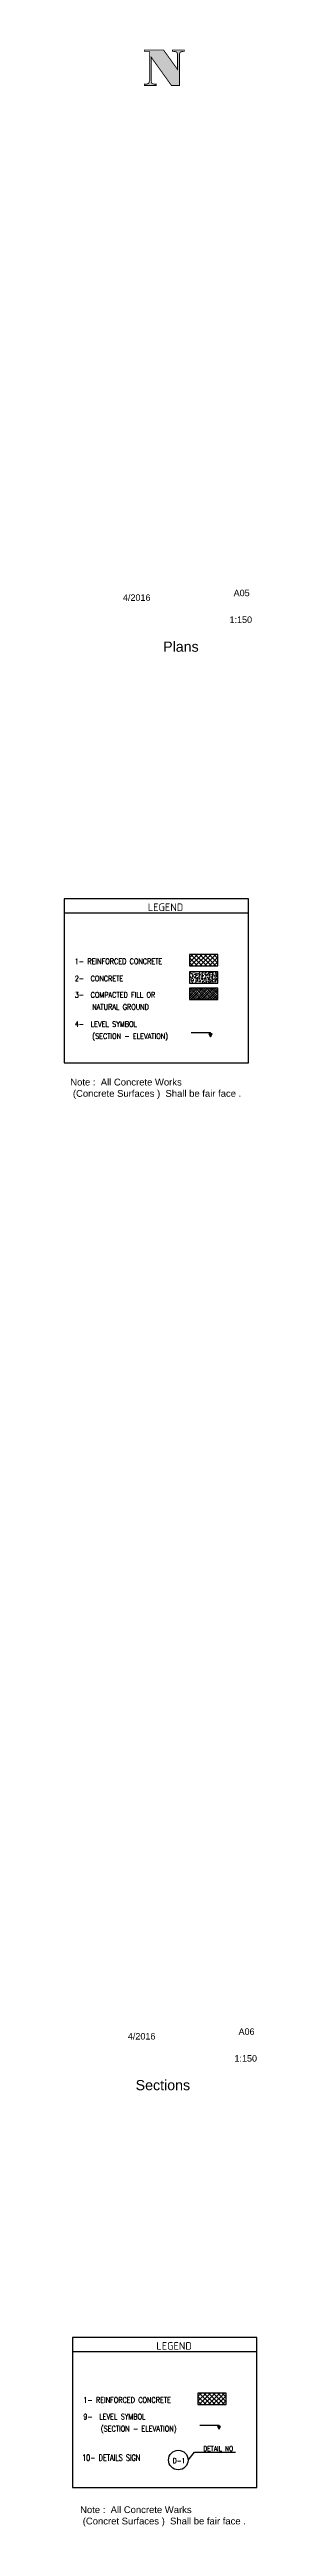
# Model space of a CAD drawing. Extents: x 151242 to 151523, y 158752 to 159354.
# Drawn here: x 151400.8 to 151406.5, y 158972.9 to 159045.7 of the extents above; entities that cross this region are included whole.
import ezdxf

# ---------------------------------------------------------------- set-up
doc = ezdxf.new("R2010")
doc.units = 0
doc.header["$LTSCALE"] = 3
doc.header["$MEASUREMENT"] = 0
doc.linetypes.add('DASHED2', pattern=[0.375, 0.25, -0.125])
for name, color, linetype in [('ceco.net 1', 7, 'CONTINUOUS'), ('DIM', 144, 'CONTINUOUS'), ('G-Border', 4, 'CONTINUOUS'), ('G-Text Sub', 3, 'CONTINUOUS'), ('Hatch Concret', 8, 'CONTINUOUS'), ('MHATCH', 8, 'CONTINUOUS'), ('POLI', 3, 'CONTINUOUS'), ('SEC', 4, 'CONTINUOUS'), ('TEXT', 7, 'CONTINUOUS'), ('TILES', 8, 'CONTINUOUS'), ('TXT', 6, 'CONTINUOUS'), ('wall-out', 7, 'CONTINUOUS')]:
    doc.layers.add(name, color=color, linetype=linetype)
doc.styles.add('1 - 3.5mm', font='isocpeur.ttf', dxfattribs={"height": 3.5})
doc.styles.add('ROMANS', font='romans.shx')

msp = doc.modelspace()

# ---------------------------------------------------------------- hatches: boundary and pattern name
at = {"layer": 'DIM', "linetype": 'DASHED2', "ltscale": 0.9}
msp.add_hatch(color=3, dxfattribs=at).paths.add_polyline_path([(151403.751, 159045.704), (151403.185, 159045.704), (151403.185, 159045.663), (151403.334, 159045.663), (151403.334, 159044.81), (151403.334, 159044.793), (151403.332, 159044.777), (151403.329, 159044.763), (151403.325, 159044.75), (151403.321, 159044.739), (151403.316, 159044.729), (151403.309, 159044.723), (151403.302, 159044.717), (151403.295, 159044.713), (151403.286, 159044.71), (151403.275, 159044.706), (151403.263, 159044.704), (151403.248, 159044.701), (151403.232, 159044.698), (151403.214, 159044.697), (151403.195, 159044.697), (151403.185, 159044.697), (151403.185, 159044.656), (151403.532, 159044.656), (151403.532, 159044.697), (151403.51, 159044.697), (151403.49, 159044.698), (151403.472, 159044.701), (151403.456, 159044.704), (151403.442, 159044.706), (151403.432, 159044.71), (151403.422, 159044.713), (151403.415, 159044.717), (151403.41, 159044.723), (151403.404, 159044.729), (151403.4, 159044.739), (151403.396, 159044.751), (151403.393, 159044.763), (151403.391, 159044.778), (151403.389, 159044.796), (151403.389, 159044.814), (151403.389, 159045.489), (151403.987, 159044.656), (151404.222, 159044.656), (151404.222, 159045.539), (151404.222, 159045.558), (151404.223, 159045.574), (151404.226, 159045.591), (151404.229, 159045.604), (151404.233, 159045.615), (151404.237, 159045.626), (151404.242, 159045.634), (151404.248, 159045.641), (151404.255, 159045.645), (151404.264, 159045.649), (151404.275, 159045.653), (151404.287, 159045.656), (151404.302, 159045.659), (151404.319, 159045.661), (151404.335, 159045.663), (151404.354, 159045.663), (151404.365, 159045.663), (151404.365, 159045.704), (151404.018, 159045.704), (151404.018, 159045.663), (151404.022, 159045.663), (151404.042, 159045.663), (151404.061, 159045.661), (151404.079, 159045.659), (151404.095, 159045.656), (151404.109, 159045.652), (151404.121, 159045.648), (151404.132, 159045.642), (151404.14, 159045.637), (151404.146, 159045.631), (151404.15, 159045.625), (151404.155, 159045.615), (151404.158, 159045.603), (151404.161, 159045.589), (151404.163, 159045.574), (151404.165, 159045.558), (151404.165, 159045.539), (151404.165, 159045.131)])
at = {"layer": 'Hatch Concret'}
h = msp.add_hatch(dxfattribs=at)
h.set_pattern_fill('ANSI37', color=8, scale=0.767719, style=0)
h.set_pattern_definition([(45, (151247.766935, 159073.28039), (-0.06785738, 0.06785738), []), (135, (151247.766935, 159073.28039), (-0.06785738, -0.06785738), [])])
h.paths.add_polyline_path([(151405.35, 159018.757), (151405.35, 159019.095), (151404.515, 159019.095), (151404.515, 159018.757)])
h = msp.add_hatch(dxfattribs=at)
h.set_pattern_fill('ANSI37', color=8, scale=0.767719, style=0)
h.set_pattern_definition([(45, (151248.01999, 159030.95789), (-0.06785738, 0.06785738), []), (135, (151248.01999, 159030.95789), (-0.06785738, -0.06785738), [])])
h.paths.add_polyline_path([(151405.603, 158976.434), (151405.603, 158976.772), (151404.768, 158976.772), (151404.768, 158976.434)])
at = {"layer": 'MHATCH', "linetype": 'Continuous'}
for points in [[(151405.089, 159016.758), (151405.184, 159016.758), (151405.136, 159016.675)], [(151405.342, 158975.791), (151405.437, 158975.791), (151405.39, 158975.709)]]:
    msp.add_hatch(color=256, dxfattribs=at).paths.add_polyline_path(points)
at = {"layer": 'TEXT', "linetype": 'Continuous'}
h = msp.add_hatch(dxfattribs=at)
h.set_pattern_fill('AR-CONC', color=8, scale=0.019193, style=0)
h.set_pattern_definition([(50, (151681.4021, 159024.4247), (0.137663504, -0.012043996), [0.014394725, -0.15834197]), (355, (151681.4021, 159024.4247), (-0.0266305, 0.14436798), [0.01151578, -0.12667358]), (100.4514, (151681.41357, 159024.4237), (0.11103311, 0.1323239), [0.01223363, -0.13456997]), (46.1842, (151681.4021, 159024.46309), (0.20483521, -0.03176801), [0.02159209, -0.23751296]), (96.6356, (151681.41917, 159024.46044), (0.1793895, 0.18696211), [0.01835045, -0.20185492]), (351.1842, (151681.4021, 159024.4631), (0.17938935, 0.18696225), [0.01727367, -0.19001036]), (21, (151681.42129, 159024.45349), (0.11456417, -0.077274507), [0.014394725, -0.15834197]), (326, (151681.42129, 159024.4535), (0.04669943, 0.1391778), [0.01151578, -0.12667358]), (71.4514, (151681.43084, 159024.44705), (0.161263645, 0.06190317), [0.01223363, -0.13456997]), (37.5, (151681.4021, 159024.424704), (0.002333837, 0.063892205), [0, -0.12513814, 0, -0.128592873, 0, -0.1271534]), (7.5, (151681.4021, 159024.424704), (0.050490847, 0.075699306), [0, -0.07331713, 0, -0.122259194, 0, -0.04846224]), (327.5, (151681.3593, 159024.424704), (0.102456359, -0.004328949), [0, -0.047982415, 0, -0.149705136, 0, -0.1986472]), (317.5, (151681.34011, 159024.4247), (0.111930724, 0.019213115), [0, -0.06237714, 0, -0.099419565, 0, -0.1410683])])
h.paths.add_polyline_path([(151405.35, 159018.25), (151405.35, 159018.588), (151404.515, 159018.588), (151404.515, 159018.25)])
h = msp.add_hatch(dxfattribs=at)
h.set_pattern_fill('EARTH', color=8, scale=0.460631, angle=45, style=0)
h.set_pattern_definition([(45, (151681.4021, 159027.21378), (0, 0.16285772), [0.1151578, -0.1151578]), (45, (151681.37156, 159027.24432), (0, 0.16285772), [0.1151578, -0.1151578]), (45, (151681.34103, 159027.27485), (0, 0.16285772), [0.1151578, -0.1151578]), (135, (151681.34103, 159027.29521), (-0.16285772, 7e-17), [0.1151578, -0.1151578]), (135, (151681.37156, 159027.32575), (-0.16285772, 7e-17), [0.1151578, -0.1151578]), (135, (151681.4021, 159027.35628), (-0.16285772, 7e-17), [0.1151578, -0.1151578])])
h.paths.add_polyline_path([(151405.35, 159017.768), (151405.35, 159018.106), (151404.515, 159018.106), (151404.515, 159017.768)])

# ---------------------------------------------------------------- linework, layer by layer
at = {"layer": 'ceco.net 1', "color": 3, "const_width": 0.026}
msp.add_lwpolyline([(151403.389, 159044.814), (151403.389, 159044.796), (151403.391, 159044.778), (151403.393, 159044.763), (151403.396, 159044.751), (151403.4, 159044.739), (151403.404, 159044.729), (151403.41, 159044.723), (151403.415, 159044.717), (151403.422, 159044.713), (151403.432, 159044.71), (151403.442, 159044.706), (151403.456, 159044.704), (151403.472, 159044.701), (151403.49, 159044.698), (151403.51, 159044.697), (151403.532, 159044.697), (151403.532, 159044.656), (151403.185, 159044.656), (151403.185, 159044.697), (151403.195, 159044.697), (151403.214, 159044.697), (151403.232, 159044.698), (151403.248, 159044.701), (151403.263, 159044.704), (151403.275, 159044.706), (151403.286, 159044.71), (151403.295, 159044.713), (151403.302, 159044.717), (151403.309, 159044.723), (151403.316, 159044.729), (151403.321, 159044.739), (151403.325, 159044.75), (151403.329, 159044.763), (151403.332, 159044.777), (151403.334, 159044.793), (151403.334, 159044.81), (151403.334, 159045.663), (151403.185, 159045.663), (151403.185, 159045.704), (151403.751, 159045.704), (151404.165, 159045.131), (151404.165, 159045.539), (151404.165, 159045.558), (151404.163, 159045.574), (151404.161, 159045.589), (151404.158, 159045.603), (151404.155, 159045.615), (151404.15, 159045.625), (151404.146, 159045.631), (151404.14, 159045.637), (151404.132, 159045.642), (151404.121, 159045.648), (151404.109, 159045.652), (151404.095, 159045.656), (151404.079, 159045.659), (151404.061, 159045.661), (151404.042, 159045.663), (151404.022, 159045.663), (151404.018, 159045.663), (151404.018, 159045.704), (151404.365, 159045.704), (151404.365, 159045.663), (151404.354, 159045.663), (151404.335, 159045.663), (151404.319, 159045.661), (151404.302, 159045.659), (151404.287, 159045.656), (151404.275, 159045.653), (151404.264, 159045.649), (151404.255, 159045.645), (151404.248, 159045.641), (151404.242, 159045.634), (151404.237, 159045.626), (151404.233, 159045.615), (151404.229, 159045.604), (151404.226, 159045.591), (151404.223, 159045.574), (151404.222, 159045.558), (151404.222, 159045.539), (151404.222, 159044.656), (151403.987, 159044.656), (151403.389, 159045.489), (151403.389, 159044.814), (151403.389, 159044.814)], dxfattribs=at)
at = {"layer": 'G-Border', "ltscale": 100}
for p, q in [((151406.256, 159020.308), (151400.815, 159020.308)), ((151406.509, 158977.985), (151401.068, 158977.985))]:
    msp.add_line(p, q, dxfattribs=at)
at = {"layer": 'SEC', "color": 1, "ltscale": 0.07}
for p, q in [((151404.567, 159016.796), (151405.136, 159016.796)), ((151405.089, 159016.758), (151405.136, 159016.675)), ((151405.184, 159016.758), (151405.089, 159016.758)), ((151405.136, 159016.75), (151405.136, 159016.796)), ((151405.136, 159016.675), (151405.184, 159016.758)), ((151404.82, 158975.83), (151405.39, 158975.83)), ((151405.342, 158975.791), (151405.39, 158975.709)), ((151405.437, 158975.791), (151405.342, 158975.791)), ((151405.39, 158975.784), (151405.39, 158975.83)), ((151405.39, 158975.709), (151405.437, 158975.791))]:
    msp.add_line(p, q, dxfattribs=at)
at = {"layer": 'TEXT', "color": 7}
for p, q in [((151404.474, 158974.804), (151404.662, 158975.035)), ((151404.662, 158975.035), (151405.871, 158975.035))]:
    msp.add_line(p, q, dxfattribs=at)
at = {"layer": 'TEXT', "color": 7, "linetype": 'Continuous'}
for points in [[(151404.515, 159018.25), (151405.35, 159018.25), (151405.35, 159018.588), (151404.515, 159018.588)], [(151404.515, 159017.768), (151405.35, 159017.768), (151405.35, 159018.106), (151404.515, 159018.106)]]:
    msp.add_lwpolyline(points, close=True, dxfattribs=at)
at = {"layer": 'TEXT', "color": 7}
msp.add_circle((151404.187, 158974.804), 0.287, dxfattribs=at)
at = {"layer": 'TILES', "color": 7, "linetype": 'Continuous'}
for points in [[(151404.515, 159018.757), (151405.35, 159018.757), (151405.35, 159019.095), (151404.515, 159019.095)], [(151404.768, 158976.434), (151405.603, 158976.434), (151405.603, 158976.772), (151404.768, 158976.772)]]:
    msp.add_lwpolyline(points, close=True, dxfattribs=at)
at = {"layer": 'wall-out'}
for points in [[(151406.256, 159020.728), (151400.815, 159020.728), (151400.815, 159015.907), (151406.256, 159015.907)], [(151406.509, 158978.405), (151401.068, 158978.405), (151401.068, 158973.995), (151406.509, 158973.995)]]:
    msp.add_lwpolyline(points, close=True, dxfattribs=at)

# ---------------------------------------------------------------- texts
at = {"layer": 'G-Text Sub', "ltscale": 100, "char_height": 0.22176, "attachment_point": 7, "style": '1 - 3.5mm'}
for insert in [(151403.762, 159020.374), (151404.015, 158978.051)]:
    msp.add_mtext('\\pi-0.47678;LEGEND', dxfattribs=dict(at, insert=insert))
at = {"layer": 'POLI', "color": 6, "char_height": 0.2, "width": 5.25057, "attachment_point": 1, "style": 'ROMANS'}
for s, insert in [('{\\fArial|b0|i0|c0|p34;Note :  All Concrete Works\\P (Concrete Surfaces )  Shall be fair face .}', (151400.999, 159015.441)), ('{\\fArial|b0|i0|c0|p34;Note :  All Concrete Warks\\P (Concret Surfaces )  Shall be fair face .}', (151401.29, 158973.444))]:
    msp.add_mtext(s, dxfattribs=dict(at, insert=insert))
at = {"layer": 'TXT', "color": 7, "style": 'ROMANS', "width": 0.75}
for s, height, p in [('1- REINFORCED CONCRETE', 0.15994, (151401.132, 159018.815)), ('2-  CONCRETE', 0.15994, (151401.132, 159018.308)), ('3-  COMPACTED FILL OR ', 0.15994, (151401.132, 159017.826)), ('4-  LEVEL SYMBOL', 0.15994, (151401.132, 159016.968)), ('NATURAL GROUND', 0.15994, (151401.647, 159017.471)), ('(SECTION - ELEVATION)', 0.15994, (151401.647, 159016.613)), ('1- REINFORCED CONCRETE', 0.15994, (151401.385, 158976.492)), ('9-  LEVEL SYMBOL', 0.15994, (151401.385, 158976.002)), ('(SECTION - ELEVATION)', 0.15994, (151401.9, 158975.647)), ('10- DETAILS SIGN', 0.18541, (151401.349, 158974.782)), ('D-1', 0.1483, (151404.022, 158974.711)), ('DETAIL NO', 0.1483, (151404.924, 158975.067))]:
    msp.add_text(s, height=height, dxfattribs=at).set_placement(p)
at = {"layer": 'TXT', "color": 7, "attachment_point": 3}
for s, insert, char_height, width in [('{\\fArial|b0|i0|c0|p34;4/2016}', (151403.367, 159029.689), 0.19045, 1.29081), ('{\\fArial|b0|i0|c0|p34;A05}', (151406.293, 159029.825), 0.19045, 1.29081), ('{\\fArial|b0|i0|c0|p34;1:150}', (151406.364, 159029.039), 0.19045, 1.29081), ('{\\fArial|b0|i0|c0|p34; Plans}', (151404.789, 159028.301), 0.3, 4.11287), ('{\\fArial|b0|i0|c0|p34;4/2016}', (151403.512, 158987.366), 0.19045, 1.29081), ('{\\fArial|b0|i0|c0|p34;A06}', (151406.438, 158987.503), 0.19045, 1.29081), ('{\\fArial|b0|i0|c0|p34;1:150}', (151406.51, 158986.716), 0.19045, 1.29081), ('{\\fArial|b0|i0|c0|p34;Sections}', (151404.536, 158985.985), 0.3, 4.11287)]:
    msp.add_mtext(s, dxfattribs=dict(at, insert=insert, char_height=char_height, width=width))

doc.saveas('drawing.dxf')
